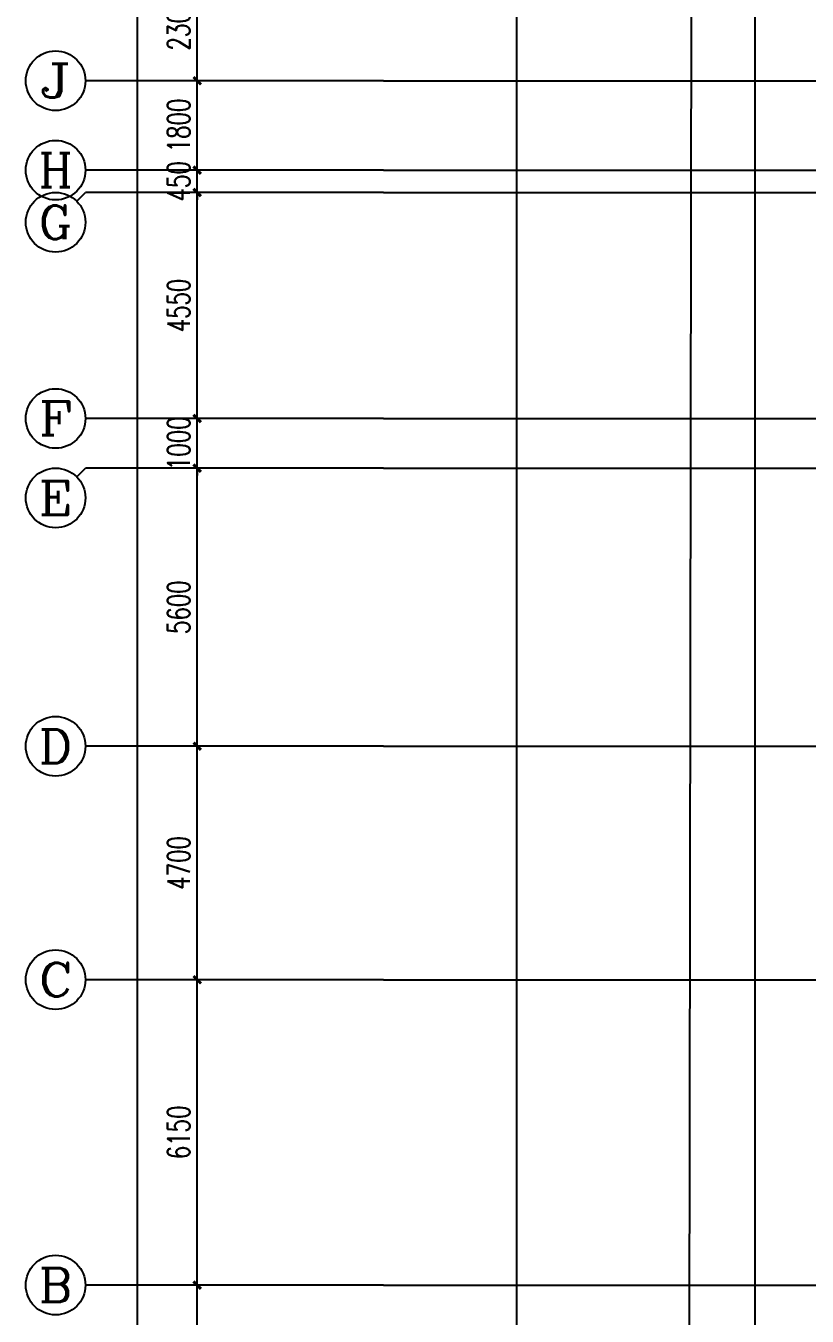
# Model space of a CAD drawing. Extents: x 369444 to 684549, y -549309 to 575337.
# Drawn here: x 370644 to 386371, y 70031 to 96013 of the extents above; entities that cross this region are included whole.
import ezdxf
from ezdxf.enums import TextEntityAlignment as Align

# ---------------------------------------------------------------- set-up
doc = ezdxf.new("R2010")
doc.units = 0
doc.header["$LTSCALE"] = 1000
doc.header["$MEASUREMENT"] = 0
for name, color, linetype in [('AXIS', 3, 'Continuous'), ('AXIS_TEXT', 7, 'Continuous'), ('DOTE', 1, 'Continuous')]:
    doc.layers.add(name, color=color, linetype=linetype)
doc.layers.add('不要动图层', color=140, linetype='Continuous', plot=False)
doc.styles.add('_TCH_AXIS', font='COMPLEX', dxfattribs={"bigfont": 'GBCBIG'})
doc.styles.add('_TCH_DIM_T3', font='SIMPLEX', dxfattribs={"width": 0.705882, "bigfont": 'GBCBIG'})
doc.styles.add('COMPLEX', font='COMPLEX')
doc.dimstyles.new('_TCH_ARCH&&150', dxfattribs={"dimtxt": 446.25, "dimasz": 150, "dimexe": 375, "dimexo": 450, "dimgap": 150, "dimtad": 1, "dimdec": 0, "dimzin": 0, "dimdsep": 46, "dimtxsty": '_TCH_DIM_T3', "dimblk": 'ARCHTICK', "dimcen": 0.09, "dimclrt": 7, "dimazin": 2, "dimtfac": 1, "dimtdec": 0, "dimtix": 1, "dimtmove": 2, "dimatfit": 3, "dimfxl": 0, "dimtolj": 1, "dimtzin": 0, "dimarcsym": 0})

# ---------------------------------------------------------------- blocks, each defined once
blk = doc.blocks.new('_ArchTick')
at = {"color": 0, "linetype": 'ByBlock', "const_width": 0.4}
blk.add_lwpolyline([(-0.5, -0.5), (0.5, 0.5)], dxfattribs=at)
blk = doc.blocks.new('*D949')
at = {"layer": 'AXIS', "color": 0, "lineweight": -2, "transparency": 16777216}
for p, q in [((377394, 70657), (373719, 70657)), ((374094, 65157), (374094, 70657)), ((377394, 65157), (373719, 65157))]:
    blk.add_line(p, q, dxfattribs=at)
at = {"layer": 'Defpoints', "color": 0, "transparency": 16777216}
for p in [(374094, 70657), (377844, 70657), (377844, 65157)]:
    blk.add_point(p, dxfattribs=at)
at = {"layer": 'AXIS', "color": 0, "lineweight": -2, "transparency": 16777216, "xscale": 150, "yscale": 150, "zscale": 150}
for p, rotation in [((374094, 70657), 90), ((374094, 65157), 270)]:
    blk.add_blockref('_ArchTick', p, dxfattribs=dict(at, rotation=rotation))
at = {"layer": 'AXIS', "color": 7, "lineweight": -2, "transparency": 16777216, "insert": (373721, 67907), "char_height": 446.2, "attachment_point": 5, "rotation": 90, "style": '_TCH_DIM_T3'}
blk.add_mtext('\\A1;5500', dxfattribs=at)
blk = doc.blocks.new('*D950')
at = {"layer": 'AXIS', "color": 0, "lineweight": -2, "transparency": 16777216}
for p, q in [((377394, 76807), (373719, 76807)), ((374094, 70657), (374094, 76807)), ((377394, 70657), (373719, 70657))]:
    blk.add_line(p, q, dxfattribs=at)
at = {"layer": 'Defpoints', "color": 0, "transparency": 16777216}
for p in [(374094, 76807), (377844, 76807), (377844, 70657)]:
    blk.add_point(p, dxfattribs=at)
at = {"layer": 'AXIS', "color": 0, "lineweight": -2, "transparency": 16777216, "xscale": 150, "yscale": 150, "zscale": 150}
for p, rotation in [((374094, 76807), 90), ((374094, 70657), 270)]:
    blk.add_blockref('_ArchTick', p, dxfattribs=dict(at, rotation=rotation))
at = {"layer": 'AXIS', "color": 7, "lineweight": -2, "transparency": 16777216, "insert": (373721, 73732), "char_height": 446.2, "attachment_point": 5, "rotation": 90, "style": '_TCH_DIM_T3'}
blk.add_mtext('\\A1;6150', dxfattribs=at)
blk = doc.blocks.new('*D951')
at = {"layer": 'AXIS', "color": 0, "lineweight": -2, "transparency": 16777216}
for p, q in [((377394, 81507), (373719, 81507)), ((374094, 76807), (374094, 81507)), ((377394, 76807), (373719, 76807))]:
    blk.add_line(p, q, dxfattribs=at)
at = {"layer": 'Defpoints', "color": 0, "transparency": 16777216}
for p in [(374094, 81507), (377844, 81507), (377844, 76807)]:
    blk.add_point(p, dxfattribs=at)
at = {"layer": 'AXIS', "color": 0, "lineweight": -2, "transparency": 16777216, "xscale": 150, "yscale": 150, "zscale": 150}
for p, rotation in [((374094, 81507), 90), ((374094, 76807), 270)]:
    blk.add_blockref('_ArchTick', p, dxfattribs=dict(at, rotation=rotation))
at = {"layer": 'AXIS', "color": 7, "lineweight": -2, "transparency": 16777216, "insert": (373721, 79157), "char_height": 446.2, "attachment_point": 5, "rotation": 90, "style": '_TCH_DIM_T3'}
blk.add_mtext('\\A1;4700', dxfattribs=at)
blk = doc.blocks.new('*D952')
at = {"layer": 'AXIS', "color": 0, "lineweight": -2, "transparency": 16777216}
for p, q in [((377394, 87107), (373719, 87107)), ((374094, 81507), (374094, 87107)), ((377394, 81507), (373719, 81507))]:
    blk.add_line(p, q, dxfattribs=at)
at = {"layer": 'Defpoints', "color": 0, "transparency": 16777216}
for p in [(374094, 87107), (377844, 87107), (377844, 81507)]:
    blk.add_point(p, dxfattribs=at)
at = {"layer": 'AXIS', "color": 0, "lineweight": -2, "transparency": 16777216, "xscale": 150, "yscale": 150, "zscale": 150}
for p, rotation in [((374094, 87107), 90), ((374094, 81507), 270)]:
    blk.add_blockref('_ArchTick', p, dxfattribs=dict(at, rotation=rotation))
at = {"layer": 'AXIS', "color": 7, "lineweight": -2, "transparency": 16777216, "insert": (373721, 84307), "char_height": 446.2, "attachment_point": 5, "rotation": 90, "style": '_TCH_DIM_T3'}
blk.add_mtext('\\A1;5600', dxfattribs=at)
blk = doc.blocks.new('*D953')
at = {"layer": 'AXIS', "color": 0, "lineweight": -2, "transparency": 16777216}
for p, q in [((377394, 88107), (373719, 88107)), ((374094, 88107), (374094, 88257)), ((374094, 87107), (374094, 88107)), ((377394, 87107), (373719, 87107)), ((374094, 87107), (374094, 86957))]:
    blk.add_line(p, q, dxfattribs=at)
at = {"layer": 'Defpoints', "color": 0, "transparency": 16777216}
for p in [(374094, 88107), (377844, 88107), (377844, 87107)]:
    blk.add_point(p, dxfattribs=at)
at = {"layer": 'AXIS', "color": 0, "lineweight": -2, "transparency": 16777216, "xscale": 150, "yscale": 150, "zscale": 150}
for p, rotation in [((374094, 88107), 270), ((374094, 87107), 90)]:
    blk.add_blockref('_ArchTick', p, dxfattribs=dict(at, rotation=rotation))
at = {"layer": 'AXIS', "color": 7, "lineweight": -2, "transparency": 16777216, "insert": (373721, 87607), "char_height": 446.2, "attachment_point": 5, "rotation": 90, "style": '_TCH_DIM_T3'}
blk.add_mtext('\\A1;1000', dxfattribs=at)
blk = doc.blocks.new('*D954')
at = {"layer": 'AXIS', "color": 0, "lineweight": -2, "transparency": 16777216}
for p, q in [((377394, 92657), (373719, 92657)), ((374094, 88107), (374094, 92657)), ((377394, 88107), (373719, 88107))]:
    blk.add_line(p, q, dxfattribs=at)
at = {"layer": 'Defpoints', "color": 0, "transparency": 16777216}
for p in [(374094, 92657), (377844, 92657), (377844, 88107)]:
    blk.add_point(p, dxfattribs=at)
at = {"layer": 'AXIS', "color": 0, "lineweight": -2, "transparency": 16777216, "xscale": 150, "yscale": 150, "zscale": 150}
for p, rotation in [((374094, 92657), 90), ((374094, 88107), 270)]:
    blk.add_blockref('_ArchTick', p, dxfattribs=dict(at, rotation=rotation))
at = {"layer": 'AXIS', "color": 7, "lineweight": -2, "transparency": 16777216, "insert": (373721, 90382), "char_height": 446.2, "attachment_point": 5, "rotation": 90, "style": '_TCH_DIM_T3'}
blk.add_mtext('\\A1;4550', dxfattribs=at)
blk = doc.blocks.new('*D955')
at = {"layer": 'AXIS', "color": 0, "lineweight": -2, "transparency": 16777216}
for p, q in [((377394, 93107), (373719, 93107)), ((374094, 93107), (374094, 93257)), ((374094, 92657), (374094, 93107)), ((377394, 92657), (373719, 92657)), ((374094, 92657), (374094, 92507))]:
    blk.add_line(p, q, dxfattribs=at)
at = {"layer": 'Defpoints', "color": 0, "transparency": 16777216}
for p in [(374094, 93107), (377844, 93107), (377844, 92657)]:
    blk.add_point(p, dxfattribs=at)
at = {"layer": 'AXIS', "color": 0, "lineweight": -2, "transparency": 16777216, "xscale": 150, "yscale": 150, "zscale": 150}
for p, rotation in [((374094, 93107), 270), ((374094, 92657), 90)]:
    blk.add_blockref('_ArchTick', p, dxfattribs=dict(at, rotation=rotation))
at = {"layer": 'AXIS', "color": 7, "lineweight": -2, "transparency": 16777216, "insert": (373721, 92882), "char_height": 446.2, "attachment_point": 5, "rotation": 90, "style": '_TCH_DIM_T3'}
blk.add_mtext('\\A1;450', dxfattribs=at)
blk = doc.blocks.new('*D956')
at = {"layer": 'AXIS', "color": 0, "lineweight": -2, "transparency": 16777216}
for p, q in [((377394, 94907), (373719, 94907)), ((374094, 93107), (374094, 94907)), ((377394, 93107), (373719, 93107))]:
    blk.add_line(p, q, dxfattribs=at)
at = {"layer": 'Defpoints', "color": 0, "transparency": 16777216}
for p in [(374094, 94907), (377844, 94907), (377844, 93107)]:
    blk.add_point(p, dxfattribs=at)
at = {"layer": 'AXIS', "color": 0, "lineweight": -2, "transparency": 16777216, "xscale": 150, "yscale": 150, "zscale": 150}
for p, rotation in [((374094, 94907), 90), ((374094, 93107), 270)]:
    blk.add_blockref('_ArchTick', p, dxfattribs=dict(at, rotation=rotation))
at = {"layer": 'AXIS', "color": 7, "lineweight": -2, "transparency": 16777216, "insert": (373721, 94007), "char_height": 446.2, "attachment_point": 5, "rotation": 90, "style": '_TCH_DIM_T3'}
blk.add_mtext('\\A1;1800', dxfattribs=at)
blk = doc.blocks.new('*D957')
at = {"layer": 'AXIS', "color": 0, "lineweight": -2, "transparency": 16777216}
for p, q in [((377394, 97207), (373719, 97207)), ((374094, 94907), (374094, 97207)), ((377394, 94907), (373719, 94907))]:
    blk.add_line(p, q, dxfattribs=at)
at = {"layer": 'Defpoints', "color": 0, "transparency": 16777216}
for p in [(374094, 97207), (377844, 97207), (377844, 94907)]:
    blk.add_point(p, dxfattribs=at)
at = {"layer": 'AXIS', "color": 0, "lineweight": -2, "transparency": 16777216, "xscale": 150, "yscale": 150, "zscale": 150}
for p, rotation in [((374094, 97207), 90), ((374094, 94907), 270)]:
    blk.add_blockref('_ArchTick', p, dxfattribs=dict(at, rotation=rotation))
at = {"layer": 'AXIS', "color": 7, "lineweight": -2, "transparency": 16777216, "insert": (373721, 96057), "char_height": 446.2, "attachment_point": 5, "rotation": 90, "style": '_TCH_DIM_T3'}
blk.add_mtext('\\A1;2300', dxfattribs=at)
blk = doc.blocks.new('*D1115')
at = {"layer": 'AXIS', "color": 0, "lineweight": -2, "transparency": 16777216}
for p, q in [((377394, 470507), (372519, 470507)), ((372894, 65157), (372894, 470507)), ((377394, 65157), (372519, 65157))]:
    blk.add_line(p, q, dxfattribs=at)
at = {"layer": 'Defpoints', "color": 0, "transparency": 16777216}
for p in [(372894, 470507), (377844, 470507), (377844, 65157)]:
    blk.add_point(p, dxfattribs=at)
at = {"layer": 'AXIS', "color": 0, "lineweight": -2, "transparency": 16777216, "xscale": 150, "yscale": 150, "zscale": 150}
for p, rotation in [((372894, 470507), 90), ((372894, 65157), 270)]:
    blk.add_blockref('_ArchTick', p, dxfattribs=dict(at, rotation=rotation))
at = {"layer": 'AXIS', "color": 7, "lineweight": -2, "transparency": 16777216, "insert": (372521, 267832), "char_height": 446.2, "attachment_point": 5, "rotation": 90, "style": '_TCH_DIM_T3'}
blk.add_mtext('\\A1;405350', dxfattribs=at)
blk = doc.blocks.new('_AXISO')
blk.add_circle((0, 0), 0.5)
at = {"layer": 'AXIS_TEXT', "style": 'COMPLEX', "width": 1.041667}
blk.add_attdef('A', text='', height=0.56, dxfattribs=at).set_placement((-0.25, -0.28), (0.25, -0.28), align=Align.FIT)

msp = doc.modelspace()

# ---------------------------------------------------------------- linework, layer by layer
at = {"layer": 'AXIS'}
for p, q in [((377844.4, 94907), (371844.4, 94907)), ((377844.4, 93107), (371844.4, 93107)), ((371668.7, 92481.2), (371844.4, 92657)), ((377844.4, 92657), (371844.4, 92657)), ((377844.4, 88107), (371844.4, 88107)), ((371668.7, 86931.2), (371844.4, 87107)), ((377844.4, 87107), (371844.4, 87107)), ((377844.4, 81507), (371844.4, 81507)), ((377844.4, 76807), (371844.4, 76807)), ((377844.4, 70657), (371844.4, 70657))]:
    msp.add_line(p, q, dxfattribs=at)
at = {"layer": 'DOTE', "color": 8}
for p, q in [((380524.5, 59364.2), (380524.5, 476704.8)), ((385324.5, 59364.2), (385324.5, 476704.8))]:
    msp.add_line(p, q, dxfattribs=at)
at = {"layer": 'DOTE', "color": 8, "lineweight": -2}
for p, q in [((377844.4, 94907), (624570.9, 94907)), ((377844.4, 93107), (624570.9, 93107)), ((377844.4, 92657), (624570.9, 92657)), ((377844.4, 88107), (624570.9, 88107)), ((377844.4, 87107), (624570.9, 87107)), ((377844.4, 81507), (624570.9, 81507)), ((377844.4, 76807), (624570.9, 76807)), ((377844.4, 70657), (624570.9, 70657))]:
    msp.add_line(p, q, dxfattribs=at)
at = {"layer": '不要动图层'}
msp.add_lwpolyline([(374141.4, 480401.6), (608632.4, 480035.6), (630599.4, 458002.6), (630103.6, 140971.4), (534606.6, 140971.5), (534606.6, 44667.5), (383961.4, 44901.6), (384134.4, 155731.6), (384114.4, 173450.6), (374190.4, 173466.6), (373839.4, 234426.6), (373748.4, 250410.6), (374011.4, 393904.6)], close=True, dxfattribs=at)

# ---------------------------------------------------------------- block references
at = {"layer": 'AXIS', "lineweight": -2}
ref = msp.add_blockref('_AXISO', (371244.4, 94907), dxfattribs=dict(at, xscale=1200, yscale=1200, zscale=1200))
ref.add_attrib('A', 'J', dxfattribs={"layer": 'AXIS_TEXT', "lineweight": -2, "ltscale": 6, "height": 678.8, "style": '_TCH_AXIS', "width": 1.909091}).set_placement((370905, 94567.6), (371583.8, 94567.6), align=Align.FIT)
ref = msp.add_blockref('_AXISO', (371244.4, 93107), dxfattribs=dict(at, xscale=1200, yscale=1200, zscale=1200))
ref.add_attrib('A', 'H', dxfattribs={"layer": 'AXIS_TEXT', "lineweight": -2, "ltscale": 6, "height": 678.8, "style": '_TCH_AXIS', "width": 1.05}).set_placement((370905, 92767.6), (371583.8, 92767.6), align=Align.FIT)
ref = msp.add_blockref('_AXISO', (371244.4, 92057), dxfattribs=dict(at, xscale=1200, yscale=1200, zscale=1200))
ref.add_attrib('A', 'G', dxfattribs={"layer": 'AXIS_TEXT', "lineweight": -2, "ltscale": 6, "height": 678.8, "style": '_TCH_AXIS', "width": 1.166667}).set_placement((370905, 91717.6), (371583.8, 91717.6), align=Align.FIT)
ref = msp.add_blockref('_AXISO', (371244.4, 88107), dxfattribs=dict(at, xscale=1200, yscale=1200, zscale=1200))
ref.add_attrib('A', 'F', dxfattribs={"layer": 'AXIS_TEXT', "lineweight": -2, "ltscale": 6, "height": 678.8, "style": '_TCH_AXIS', "width": 1.3125}).set_placement((370905, 87767.6), (371583.8, 87767.6), align=Align.FIT)
ref = msp.add_blockref('_AXISO', (371244.4, 86507), dxfattribs=dict(at, xscale=1200, yscale=1200, zscale=1200))
ref.add_attrib('A', 'E', dxfattribs={"layer": 'AXIS_TEXT', "lineweight": -2, "ltscale": 6, "height": 678.8, "style": '_TCH_AXIS', "width": 1.3125}).set_placement((370905, 86167.6), (371583.8, 86167.6), align=Align.FIT)
ref = msp.add_blockref('_AXISO', (371244.4, 81507), dxfattribs=dict(at, xscale=1200, yscale=1200, zscale=1200))
ref.add_attrib('A', 'D', dxfattribs={"layer": 'AXIS_TEXT', "lineweight": -2, "ltscale": 6, "height": 678.8, "style": '_TCH_AXIS', "width": 1.235294}).set_placement((370905, 81167.6), (371583.8, 81167.6), align=Align.FIT)
ref = msp.add_blockref('_AXISO', (371244.4, 76807), dxfattribs=dict(at, xscale=1200, yscale=1200, zscale=1200))
ref.add_attrib('A', 'C', dxfattribs={"layer": 'AXIS_TEXT', "lineweight": -2, "ltscale": 6, "height": 678.8, "style": '_TCH_AXIS', "width": 1.4}).set_placement((370905, 76467.6), (371583.8, 76467.6), align=Align.FIT)
ref = msp.add_blockref('_AXISO', (371244.4, 70657), dxfattribs=dict(at, xscale=1200, yscale=1200, zscale=1200))
ref.add_attrib('A', 'B', dxfattribs={"layer": 'AXIS_TEXT', "lineweight": -2, "ltscale": 6, "height": 678.8, "style": '_TCH_AXIS', "width": 1.235294}).set_placement((370905, 70317.6), (371583.8, 70317.6), align=Align.FIT)

# ---------------------------------------------------------------- dimensions: what is measured, and where the dimension line sits
for p1, p2, distance, text, picture, middle in [((377844.4, 65157), (377844.4, 470507), 4950, '405350', '*D1115', (372521.3, 267832)), ((377844.4, 94907), (377844.4, 97207), 3750, '2300', '*D957', (373721.3, 96057)), ((377844.4, 93107), (377844.4, 94907), 3750, '1800', '*D956', (373721.3, 94007)), ((377844.4, 92657), (377844.4, 93107), 3750, '450', '*D955', (373721.3, 92882)), ((377844.4, 88107), (377844.4, 92657), 3750, '4550', '*D954', (373721.3, 90382)), ((377844.4, 87107), (377844.4, 88107), 3750, '1000', '*D953', (373721.3, 87607)), ((377844.4, 81507), (377844.4, 87107), 3750, '5600', '*D952', (373721.3, 84307)), ((377844.4, 76807), (377844.4, 81507), 3750, '4700', '*D951', (373721.3, 79157)), ((377844.4, 70657), (377844.4, 76807), 3750, '6150', '*D950', (373721.3, 73732)), ((377844.4, 65157), (377844.4, 70657), 3750, '5500', '*D949', (373721.3, 67907))]:
    dim = msp.add_aligned_dim(p1=p1, p2=p2, distance=distance, text=text, dimstyle='_TCH_ARCH&&150', dxfattribs=at)
    dim.commit()
    dim.dimension.update_dxf_attribs({"geometry": picture, "text_midpoint": middle})

doc.saveas('drawing.dxf')
